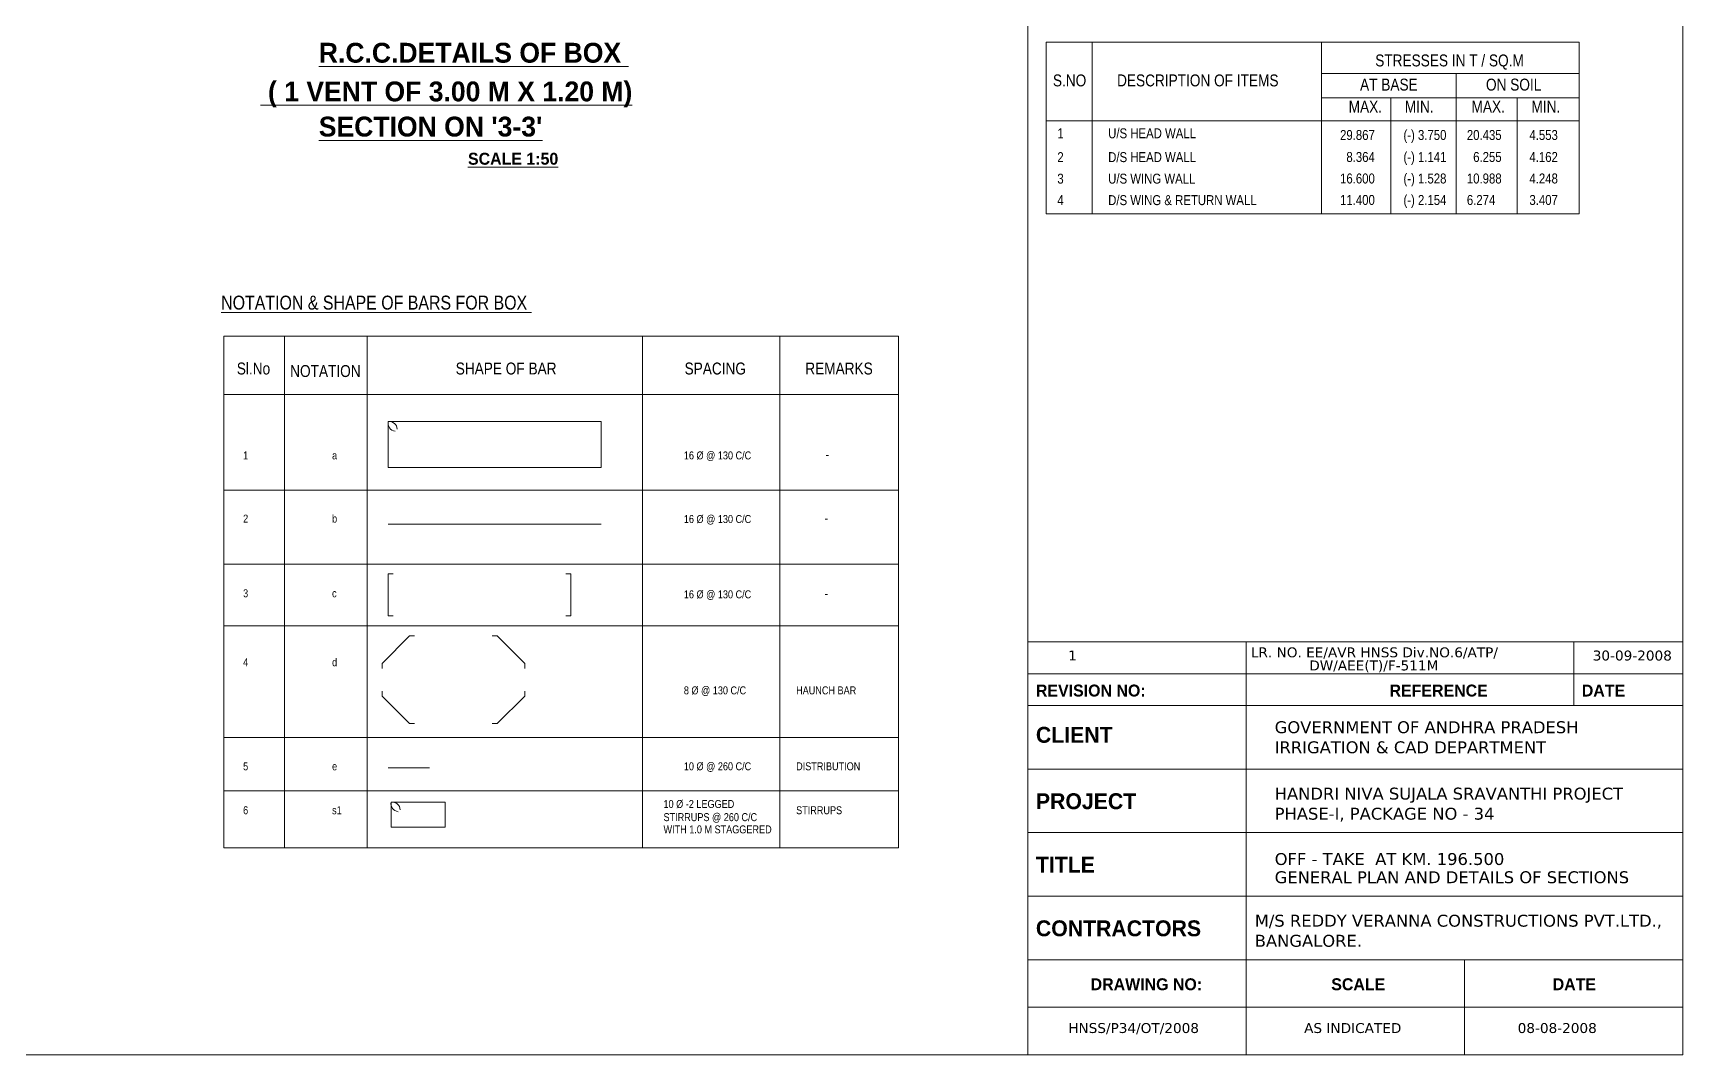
# Model space of a CAD drawing. Header units: millimetres. Extents: x 283753 to 367753, y 96727 to 166586.
# Drawn here: x 326192 to 367753, y 96727 to 122460 of the extents above; entities that cross this region are included whole.
import ezdxf

# ---------------------------------------------------------------- set-up
doc = ezdxf.new("R2010")
doc.units = ezdxf.units.MM
doc.layers.add('Box', color=20, linetype='Continuous')
doc.styles.add('ARIAL NARROW', font='ARIALN.TTF')
doc.styles.add('CITYBLUEPR', font='cityb___.ttf')
doc.styles.add('VERDANA', font='verdana.ttf')

msp = doc.modelspace()

# ---------------------------------------------------------------- linework, layer by layer
at = {"color": 0, "lineweight": 9}
for p, q in [((351252.6, 150726.9), (351252.6, 96726.9)), ((367752.6, 148379.4), (367752.6, 98326.9)), ((351709, 122230.6), (365134.3, 122230.6)), ((358646.7, 121436.7), (365134.3, 121436.7)), ((358646.7, 120828.1), (365134.3, 120828.1)), ((351709, 120251.5), (365134.3, 120251.5)), ((351709, 117909.4), (365134.3, 117909.4)), ((351252.6, 107126.9), (367752.6, 107126.9)), ((356752.6, 107126.9), (356752.6, 96726.9)), ((365002.6, 107126.9), (365002.6, 105526.9)), ((351252.6, 106326.9), (367752.6, 106326.9)), ((351252.6, 105526.9), (367752.6, 105526.9)), ((367752.6, 105526.9), (367752.6, 96726.9)), ((351252.6, 103926.9), (367752.6, 103926.9)), ((351252.6, 102326.9), (367752.6, 102326.9)), ((351252.6, 100726.9), (367752.6, 100726.9)), ((351252.6, 99126.9), (367752.6, 99126.9)), ((362252.6, 99126.9), (362252.6, 96726.9))]:
    msp.add_line(p, q, dxfattribs=at)
at = {"color": 0, "linetype": 'Continuous', "lineweight": 9}
for p, q in [((367752.6, 96726.9), (367752.6, 150726.9)), ((351709, 122230.6), (351709, 117909.4)), ((352874.1, 122230.6), (352874.1, 117909.4)), ((358646.7, 122230.6), (358646.7, 117909.4)), ((365134.3, 122230.6), (365134.3, 117909.4)), ((362036.1, 121436.7), (362036.1, 117909.4)), ((360394.4, 120828.1), (360394.4, 117909.4)), ((363571.9, 120828.1), (363571.9, 117909.4)), ((367752.6, 97926.9), (351252.6, 97926.9)), ((283752.6, 96726.9), (367752.6, 96726.9))]:
    msp.add_line(p, q, dxfattribs=at)
at = {"layer": 'Box', "color": 0, "lineweight": 9}
for p, q in [((330996.5, 114827.2), (347993.3, 114827.2)), ((330996.5, 114827.2), (330996.5, 101946)), ((332526, 114827.2), (332526, 101946)), ((334611.5, 114827.2), (334611.5, 101946)), ((341544.7, 114827.2), (341544.7, 101946)), ((345005.5, 114827.2), (345005.5, 101946)), ((347993.3, 114827.2), (347993.3, 101946)), ((347993.3, 113359), (330996.5, 113359)), ((335137.4, 112678), (335137.4, 111515.8)), ((335137.4, 112678), (340499.7, 112678)), ((340499.7, 112678), (340499.7, 111515.8)), ((335137.4, 111515.8), (340499.7, 111515.8)), ((330996.5, 110952.2), (347993.3, 110952.2)), ((335137.4, 110092.4), (340499.7, 110092.4)), ((330996.5, 109085.8), (347993.3, 109085.8)), ((335137.4, 108839.7), (335262.4, 108839.7)), ((335137.4, 108839.7), (335137.4, 107786.5)), ((339736.1, 108839.7), (339611.1, 108839.7)), ((339736.1, 108839.7), (339736.1, 107786.5)), ((335137.4, 107786.5), (335262.4, 107786.5)), ((339736.1, 107786.5), (339611.1, 107786.5)), ((330996.5, 107528.9), (347993.3, 107528.9)), ((334982.7, 106584.2), (335677.7, 107279.2)), ((335677.7, 107279.2), (335802.7, 107279.2)), ((337881.6, 107279.2), (337756.6, 107279.2)), ((338576.6, 106584.2), (337881.6, 107279.2)), ((334982.7, 106584.2), (334982.7, 106459.2)), ((338576.6, 106584.2), (338576.6, 106459.2)), ((334982.7, 105765.2), (334982.7, 105890.2)), ((334982.7, 105765.2), (335677.7, 105070.2)), ((338576.6, 105765.2), (337881.6, 105070.2)), ((338576.6, 105765.2), (338576.6, 105890.2)), ((335677.7, 105070.2), (335802.7, 105070.2)), ((337881.6, 105070.2), (337756.6, 105070.2)), ((330996.5, 104725.1), (347993.3, 104725.1)), ((335137.4, 103955.8), (336177.6, 103955.8)), ((330996.5, 103379.9), (347993.3, 103379.9)), ((335213, 103095.1), (335213, 102467.6)), ((335213, 103095.1), (336577.1, 103095.1)), ((336577.1, 103095.1), (336577.1, 102467.6)), ((335213, 102467.6), (336577.1, 102467.6)), ((330996.5, 101946), (347993.3, 101946))]:
    msp.add_line(p, q, dxfattribs=at)
for centre, start, end in [((335338.6, 112638.8), 168.98857, 262.47799), ((335161.6, 112474.5), 3.28119, 96.77062), ((335414.1, 103055.9), 168.98857, 262.47799), ((335237.1, 102891.6), 3.28119, 96.77062)]:
    msp.add_arc(centre, 204.9, start, end, dxfattribs=at)

# ---------------------------------------------------------------- texts
at = {"color": 0, "lineweight": 9}
for s, height, style, p in [('       STRESSES IN T / SQ.M', 300, 'ARIAL NARROW', (359331.6, 121619.4)), ('S.NO', 300, 'ARIAL NARROW', (351881.5, 121116.6)), ('DESCRIPTION OF ITEMS', 300, 'ARIAL NARROW', (353498, 121116.6)), ('   AT BASE                  ON SOIL', 300, 'ARIAL NARROW', (359331.6, 121010.8)), ('MAX.      MIN.          MAX.       MIN.', 300, 'ARIAL NARROW', (359331.6, 120455.1)), ('1', 250, 'ARIAL NARROW', (351993.6, 119810)), ('U/S HEAD WALL', 250, 'ARIAL NARROW', (353273.8, 119810)), ('29.867', 250, 'ARIAL NARROW', (359114.3, 119767.4)), ('(-) 3.750', 250, 'ARIAL NARROW', (360711.3, 119767.4)), ('20.435', 250, 'ARIAL NARROW', (362308.3, 119767.4)), ('4.553', 250, 'ARIAL NARROW', (363884, 119767.4)), ('2', 250, 'ARIAL NARROW', (351993.6, 119210)), ('D/S HEAD WALL', 250, 'ARIAL NARROW', (353273.8, 119210)), ('  8.364', 250, 'ARIAL NARROW', (359114.3, 119214.2)), ('(-) 1.141', 250, 'ARIAL NARROW', (360711.3, 119214.2)), ('  6.255', 250, 'ARIAL NARROW', (362308.3, 119214.2)), ('4.162', 250, 'ARIAL NARROW', (363884, 119214.2)), ('3', 250, 'ARIAL NARROW', (351993.6, 118668.2)), ('U/S WING WALL', 250, 'ARIAL NARROW', (353273.8, 118668.2)), ('16.600', 250, 'ARIAL NARROW', (359114.3, 118672.4)), ('(-) 1.528', 250, 'ARIAL NARROW', (360711.3, 118672.4)), ('10.988', 250, 'ARIAL NARROW', (362308.3, 118672.4)), ('4.248', 250, 'ARIAL NARROW', (363884, 118672.4)), ('4', 250, 'ARIAL NARROW', (351993.6, 118127.1)), ('D/S WING & RETURN WALL', 250, 'ARIAL NARROW', (353273.8, 118127.1)), ('11.400', 250, 'ARIAL NARROW', (359114.3, 118131.3)), ('(-) 2.154', 250, 'ARIAL NARROW', (360711.3, 118131.3)), ('6.274', 250, 'ARIAL NARROW', (362308.3, 118131.3)), ('3.407', 250, 'ARIAL NARROW', (363884, 118131.3)), ('1', 250, 'VERDANA', (352268.7, 106660.5)), ('LR. NO. EE/AVR HNSS Div.NO.6/ATP/', 250, 'VERDANA', (356868.7, 106740.5)), ('30-09-2008', 250, 'VERDANA', (365478.7, 106660.5)), ('DW/AEE(T)/F-511M', 250, 'VERDANA', (358338.7, 106410.5)), ('REVISION NO:', 300, 'CITYBLUEPR', (351453.3, 105753.3)), ('REFERENCE', 300, 'CITYBLUEPR', (360360.8, 105753.3)), ('DATE', 300, 'CITYBLUEPR', (365203.3, 105753.3)), ('CLIENT', 400, 'CITYBLUEPR', (351453.3, 104588.7)), ('GOVERNMENT OF ANDHRA PRADESH', 300, 'VERDANA', (357467.8, 104830.2)), ('IRRIGATION & CAD DEPARTMENT', 300, 'VERDANA', (357467.8, 104324.6)), ('PROJECT', 400, 'CITYBLUEPR', (351453.3, 102916.7)), ('HANDRI NIVA SUJALA SRAVANTHI PROJECT', 300, 'VERDANA', (357467.8, 103158.2)), ('PHASE-I, PACKAGE NO - 34', 300, 'VERDANA', (357467.8, 102652.6)), ('TITLE', 400, 'CITYBLUEPR', (351453.3, 101316.7)), ('OFF - TAKE  AT KM. 196.500', 300, 'VERDANA', (357467.8, 101511.6)), ('GENERAL PLAN AND DETAILS OF SECTIONS', 300, 'VERDANA', (357467.8, 101052.6)), ('M/S REDDY VERANNA CONSTRUCTIONS PVT.LTD.,', 300, 'VERDANA', (356965.3, 99958.2)), ('CONTRACTORS', 400, 'CITYBLUEPR', (351453.3, 99716.7)), ('BANGALORE.', 300, 'VERDANA', (356965.3, 99452.6)), ('DRAWING NO:', 300, 'CITYBLUEPR', (352832, 98357.9)), ('SCALE', 300, 'CITYBLUEPR', (358892.5, 98357.9)), ('DATE', 300, 'CITYBLUEPR', (364470.4, 98357.9)), ('HNSS/P34/OT/2008', 250, 'VERDANA', (352268.7, 97280.5)), ('AS INDICATED', 250, 'VERDANA', (358209.2, 97280.5)), ('08-08-2008', 250, 'VERDANA', (363588.2, 97280.5))]:
    msp.add_text(s, height=height, dxfattribs=dict(at, style=style)).set_placement(p)
at = {"layer": 'Box', "color": 0, "lineweight": 9}
for s, height, style, p in [('%%UR.C.C.DETAILS OF BOX ', 500, 'CITYBLUEPR', (333390.5, 121713)), ('%%U ( 1 VENT OF 3.00 M X 1.20 M)', 500, 'CITYBLUEPR', (331924.6, 120739.1)), ("%%USECTION ON '3-3'", 500, 'CITYBLUEPR', (333390.5, 119854.3)), ('%%UNOTATION & SHAPE OF BARS FOR BOX ', 350, 'ARIAL NARROW', (330931.3, 115496.8)), ('Sl.No     ', 300, 'ARIAL NARROW', (331325.3, 113862.1)), ('NOTATION', 300, 'ARIAL NARROW', (332668.9, 113798.4)), ('SHAPE OF BAR', 300, 'ARIAL NARROW', (336839.6, 113862.1)), ('SPACING', 300, 'ARIAL NARROW', (342604.4, 113862.1)), ('REMARKS', 300, 'ARIAL NARROW', (345644.7, 113862.1)), ('1', 200, 'ARIAL NARROW', (331484.5, 111724)), ('a', 200, 'ARIAL NARROW', (333725, 111724)), ('16 %%C @ 130 C/C', 200, 'ARIAL NARROW', (342585.7, 111724)), ('-', 250, 'ARIAL NARROW', (346150.1, 111724)), ('2', 200, 'ARIAL NARROW', (331484.5, 110132.9)), ('b', 200, 'ARIAL NARROW', (333725, 110132.9)), ('16 %%C @ 130 C/C', 200, 'ARIAL NARROW', (342585.7, 110122.5)), ('-', 250, 'ARIAL NARROW', (346125.4, 110122.5)), ('3', 200, 'ARIAL NARROW', (331484.5, 108252.5)), ('c', 200, 'ARIAL NARROW', (333725, 108252.5)), ('16 %%C @ 130 C/C', 200, 'ARIAL NARROW', (342585.7, 108226.1)), ('-', 250, 'ARIAL NARROW', (346125.4, 108226.1)), ('4', 200, 'ARIAL NARROW', (331484.5, 106516.1)), ('d', 200, 'ARIAL NARROW', (333725, 106516.1)), ('8 %%C @ 130 C/C', 200, 'ARIAL NARROW', (342585.7, 105808.2)), ('HAUNCH BAR', 200, 'ARIAL NARROW', (345413.8, 105808.2)), ('5', 200, 'ARIAL NARROW', (331484.5, 103896.2)), ('e', 200, 'ARIAL NARROW', (333725, 103896.2)), ('10 %%C @ 260 C/C', 200, 'ARIAL NARROW', (342585.7, 103896.2)), ('DISTRIBUTION', 200, 'ARIAL NARROW', (345413.8, 103896.2)), ('10 %%C -2 LEGGED', 200, 'ARIAL NARROW', (342073.4, 102946.8)), ('6', 200, 'ARIAL NARROW', (331484.5, 102789.3)), ('s1', 200, 'ARIAL NARROW', (333725, 102789.3)), ('STIRRUPS @ 260 C/C', 200, 'ARIAL NARROW', (342073.4, 102616)), ('STIRRUPS', 200, 'ARIAL NARROW', (345413.8, 102789.3)), ('WITH 1.0 M STAGGERED', 200, 'ARIAL NARROW', (342073.4, 102307.2))]:
    msp.add_text(s, height=height, dxfattribs=dict(at, style=style)).set_placement(p)
at = {"layer": 'Box', "color": 0, "lineweight": 9, "insert": (337148.3, 119444), "char_height": 300, "width": 2527.2, "attachment_point": 1, "style": 'CITYBLUEPR'}
msp.add_mtext('{\\LSCALE 1:50}', dxfattribs=at)

doc.saveas('drawing.dxf')
